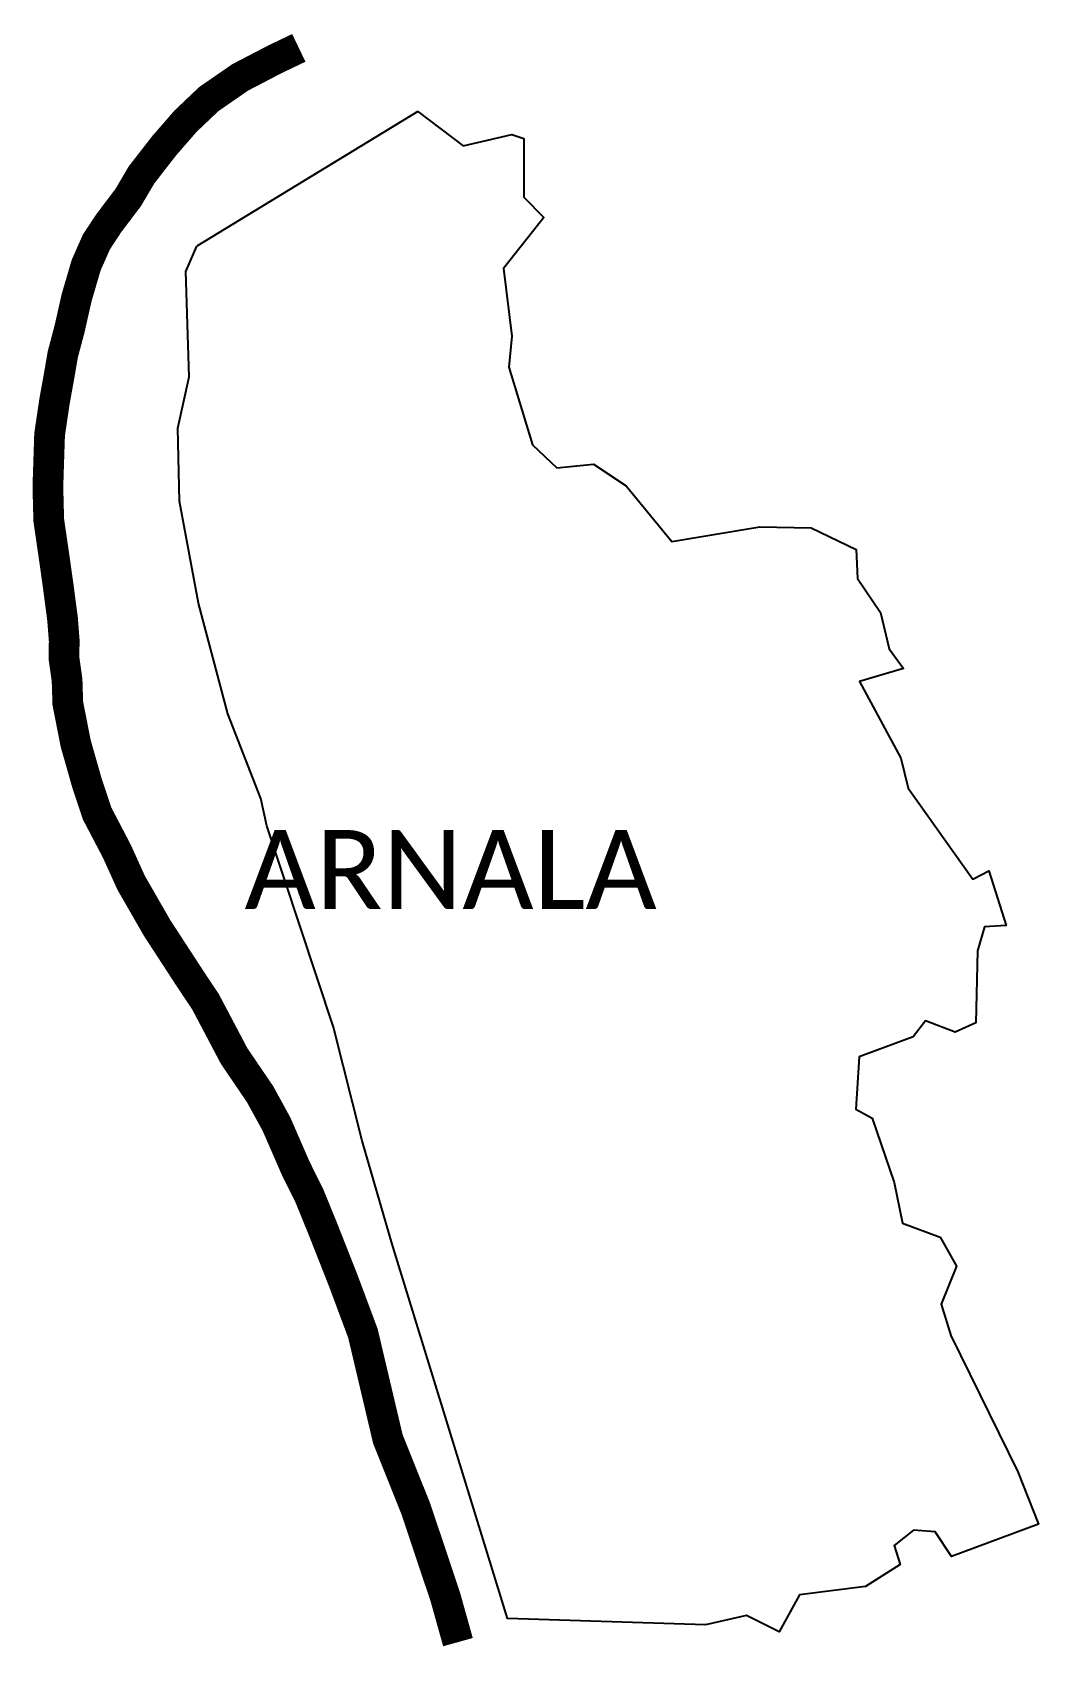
# Model space of a CAD drawing. Header units: metres. Extents: x 263181 to 264818, y 2151536 to 2154180.
import ezdxf

# ---------------------------------------------------------------- set-up
doc = ezdxf.new("R2010")
doc.units = ezdxf.units.M
for name, color, linetype in [('UNPROTECTED', 130, 'Continuous'), ('VILLAGE BOUNDRY', 3, 'Continuous'), ('VILLAGE NAME', 250, 'Continuous')]:
    doc.layers.add(name, color=color, linetype=linetype)
doc.styles.get("Standard").update_dxf_attribs({"font": 'simplex.shx'})

msp = doc.modelspace()

# ---------------------------------------------------------------- linework, layer by layer
at = {"layer": 'UNPROTECTED', "flags": 128}
msp.add_lwpolyline([(263614.7, 2154154.6, 50, 50, 0), (263575.8, 2154136, 50, 50, 0), (263519.2, 2154106.5, 50, 50, 0), (263468.3, 2154071.3, 50, 50, 0), (263430.2, 2154035.1, 50, 50, 0), (263395.5, 2153995.1, 50, 50, 0), (263358.9, 2153948, 50, 50, 0), (263337, 2153910.9, 50, 50, 0), (263305.5, 2153869.3, 50, 50, 0), (263285.5, 2153838.9, 50, 50, 0), (263268.8, 2153801.2, 50, 50, 0), (263253.3, 2153748.4, 50, 50, 0), (263241.7, 2153697, 50, 50, 0), (263230.8, 2153656.1, 50, 50, 0), (263224.1, 2153617.1, 50, 50, 0), (263217.4, 2153580.4, 50, 50, 0), (263209.3, 2153525.7, 50, 50, 0), (263206.5, 2153440.5, 50, 50, 0), (263207.9, 2153386.2, 50, 50, 0), (263216.5, 2153327.2, 50, 50, 0), (263223.1, 2153280.5, 50, 50, 0), (263230.3, 2153225.8, 50, 50, 0), (263233.1, 2153190, 50, 50, 0), (263232.6, 2153161.9, 50, 50, 0), (263237.7, 2153126.3, 50, 50, 0), (263238.9, 2153088.2, 50, 50, 0), (263251.7, 2153023, 50, 50, 0), (263270, 2152958.7, 50, 50, 0), (263286.7, 2152908.7, 50, 50, 0), (263318.8, 2152847.3, 50, 50, 0), (263342.1, 2152795.9, 50, 50, 0), (263353.1, 2152776.8, 50, 50, 0), (263384.4, 2152722.3, 50, 50, 0), (263436.9, 2152641.7, 50, 50, 0), (263463.2, 2152602.1, 50, 50, 0), (263509.5, 2152514.3, 50, 50, 0), (263551.7, 2152452.2, 50, 50, 0), (263578.3, 2152403.6, 50, 50, 0), (263584.4, 2152389.7, 50, 50, 0), (263599.2, 2152355.7, 50, 50, 0), (263608.8, 2152333.5, 50, 50, 0), (263632.1, 2152286.3, 50, 50, 0), (263653.1, 2152234.9, 50, 50, 0), (263687, 2152148.9, 50, 50, 0), (263719, 2152063.1, 50, 50, 0), (263759.6, 2151891.1, 50, 50, 0), (263805, 2151777.7, 50, 50, 0), (263853, 2151634.3, 50, 50, 0), (263873.6, 2151560.7, 50, 50, 0), (263873.6, 2151560.7, 50, 50, 0), (263873.6, 2151560.7, 0, 0, 0)], format="xyseb", dxfattribs=at)
at = {"layer": 'VILLAGE BOUNDRY', "flags": 128}
msp.add_lwpolyline([(263808.4, 2154050.9), (263448.9, 2153832)], dxfattribs=at)
at = {"layer": 'VILLAGE BOUNDRY'}
for points in [[(263808.4, 2154050.9, 0), (263881.8, 2153995.4, 0), (263961.2, 2154013.7, 0), (263980.5, 2154007.2, 0), (263981, 2153911.9, 0), (264013.1, 2153878.8, 0), (263947.9, 2153795.9, 0), (263961.5, 2153685.3, 0), (263956.3, 2153635.3, 0), (263994.6, 2153509, 0), (264034.5, 2153471.3, 0), (264094, 2153477.1, 0), (264147.2, 2153442.2, 0), (264221.3, 2153351.6, 0), (264364.5, 2153375.3, 0), (264448.4, 2153373.7, 0), (264521.2, 2153338.7, 0), (264523.6, 2153291, 0), (264561.1, 2153235.7, 0), (264575.1, 2153176.9, 0), (264598.4, 2153144.6, 0), (264526.8, 2153123.6, 0), (264594.2, 2152998.9, 0), (264605.7, 2152950.2, 0), (264711.2, 2152802, 0), (264737.1, 2152815.9, 0), (264765.2, 2152726.5, 0), (264730.2, 2152724.6, 0), (264718.9, 2152685.3, 0), (264716.1, 2152568.2, 0), (264682.3, 2152553.2, 0), (264634.4, 2152571.8, 0), (264613.9, 2152545.5, 0), (264526.1, 2152512.8, 0), (264520.7, 2152427.9, 0), (264547.4, 2152413.3, 0), (264583.3, 2152308.8, 0), (264596.8, 2152242.2, 0), (264658, 2152219.7, 0), (264684.5, 2152172.2, 0), (264659.9, 2152110.8, 0), (264675.2, 2152059.8, 0)], [(264675.2, 2152059.8, 0), (264784.3, 2151837.8, 0), (264818, 2151752.4, 0), (264676.5, 2151700, 0), (264649.8, 2151740.4, 0), (264614.6, 2151742.9, 0), (264583.3, 2151717.8, 0), (264592.8, 2151687.2, 0), (264536.4, 2151651.4, 0), (264429.2, 2151637.6, 0), (264396.1, 2151577.5, 0), (264342.8, 2151604.1, 0), (264276.3, 2151588.9, 0), (263954.4, 2151599.2, 0), (263766.4, 2152208.3, 0), (263717.5, 2152376.5, 0), (263671.3, 2152561.5, 0), (263562.9, 2152888.7, 0), (263552.9, 2152933.4, 0), (263499.3, 2153070.9, 0), (263451.7, 2153251.2, 0), (263420.6, 2153417.2, 0), (263418, 2153536.1, 0), (263436.4, 2153619.3, 0), (263430.8, 2153790.7, 0), (263448.9, 2153832, 0)]]:
    msp.add_polyline3d(points, dxfattribs=at)

# ---------------------------------------------------------------- texts
at = {"layer": 'VILLAGE NAME', "insert": (263526.3, 2152882.1), "char_height": 128.647, "attachment_point": 1}
msp.add_mtext_dynamic_manual_height_columns('{\\fCalibri|b0|i0|c0|p34;ARNALA}', width=737.615, gutter_width=643.2, heights=[0], dxfattribs=at)

doc.saveas('drawing.dxf')
